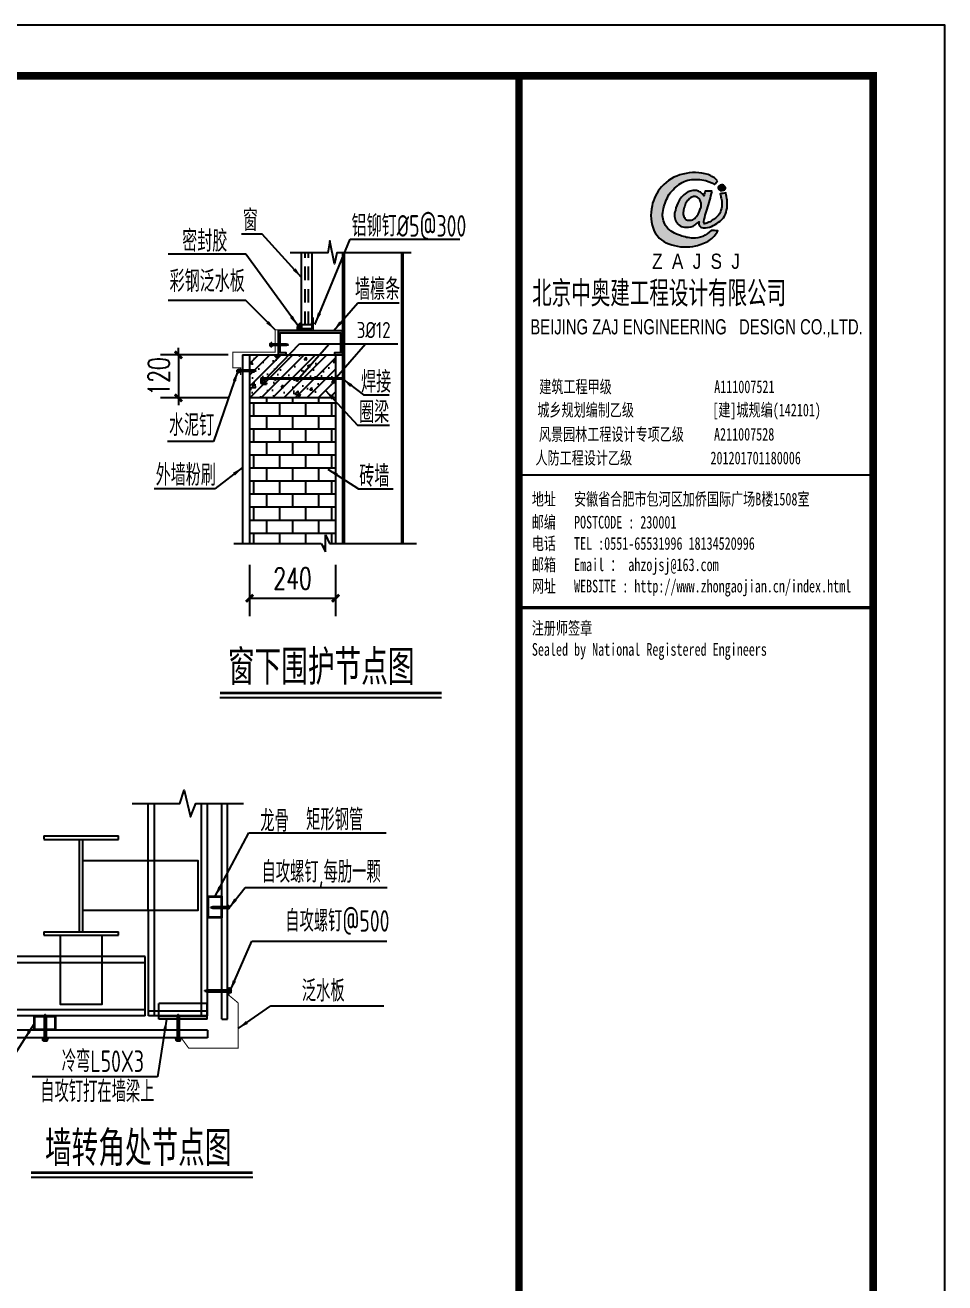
# Model space of a CAD drawing. Extents: x 180850 to 1399066, y 48356 to 327880.
# Drawn here: x 768195 to 793893, y 281864 to 316984 of the extents above; entities that cross this region are included whole.
import ezdxf
from ezdxf.enums import TextEntityAlignment as Align

# ---------------------------------------------------------------- set-up
doc = ezdxf.new("R2010")
doc.units = 0
doc.header["$LTSCALE"] = 1000
doc.linetypes.add('x2', pattern=[1.25, 0.75, -0.5])
for name, color, linetype in [('8', 3, 'Continuous'), ('AXIS', 3, 'Continuous'), ('BOLT', 251, 'Continuous'), ('E_LINE', 7, 'Continuous'), ('GZ', 50, 'Continuous'), ('LT', 181, 'Continuous'), ('PUB_DIM', 3, 'Continuous'), ('PUB_TEXT', 7, 'Continuous'), ('PUB_TITLE', 4, 'Continuous'), ('TEXT', 7, 'Continuous'), ('WINDOW', 4, 'Continuous'), ('图签', 3, 'Continuous')]:
    doc.layers.add(name, color=color, linetype=linetype)
doc.styles.add('_gyy_title_Arial', font='arial.ttf', dxfattribs={"width": 0.7})
doc.styles.add('_gyy_title_ST', font='', dxfattribs={"width": 0.8})
doc.styles.add('_TCH_DIM_T3', font='SIMPLEX', dxfattribs={"width": 0.705882, "bigfont": 'GBCBIG'})
doc.styles.add('C', font='tssdeng.shx', dxfattribs={"height": 3, "bigfont": 'tssdchn.shx'})
doc.styles.add('HZ', font='txt.shx', dxfattribs={"width": 0.8, "bigfont": '000hztxt.shx'})
doc.styles.add('TSSD_Norm', font='tssdeng.shx', dxfattribs={"bigfont": 'hztxt.shx'})
doc.styles.add('标准字体', font='tssdeng.shx', dxfattribs={"width": 0.7, "bigfont": 'tssdchn.shx'})
doc.styles.get('_gyy_title_ST').set_extended_font_data('SimSun')
doc.dimstyles.new('TCH-200-1', dxfattribs={"dimtxt": 595, "dimasz": 200, "dimexe": 500, "dimexo": 600, "dimgap": 252.5, "dimtad": 1, "dimdec": 0, "dimzin": 0, "dimdsep": 46, "dimtxsty": '_TCH_DIM_T3', "dimblk": 'ARCHTICK', "dimcen": 0.09, "dimclrd": 3, "dimclre": 3, "dimclrt": 7, "dimazin": 2, "dimtfac": 1, "dimtdec": 0, "dimtix": 1, "dimtmove": 2, "dimatfit": 3, "dimfxl": 1, "dimtolj": 1, "dimtzin": 0, "dimarcsym": 0})

# ---------------------------------------------------------------- blocks, each defined once
blk = doc.blocks.new('_ArchTick')
at = {"color": 0, "linetype": 'ByBlock', "const_width": 0.4}
blk.add_lwpolyline([(-0.5, -0.5), (0.5, 0.5)], dxfattribs=at)
blk = doc.blocks.new('*X337')
at = {"color": 0}
for p, q in [((903710.7, -307545.5), (903713.7, -307542.6)), ((903710.7, -307554.3), (903716.7, -307548.3)), ((903710.7, -307563.2), (903716.7, -307557.2)), ((903710.7, -307572), (903716.7, -307566)), ((903710.7, -307580.9), (903716.7, -307574.9)), ((903710.7, -307589.7), (903716.7, -307583.7)), ((903710.7, -307598.5), (903716.7, -307592.5)), ((903712.2, -307606), (903716.1, -307602))]:
    blk.add_line(p, q, dxfattribs=at)
blk = doc.blocks.new('AUDIT_I_040821143925-1')
at = {"linetype": 'Continuous', "ltscale": 20, "xscale": -0.899999999919668, "yscale": 0.8999999999068677, "zscale": 0.9, "rotation": 269.9996944201824}
blk.add_blockref('*X337', (276843.2, -813343.8), dxfattribs=at)
blk = doc.blocks.new('GD')
at = {"linetype": 'Continuous', "ltscale": 20}
for p, q in [((0, 1.3), (15, 3.6)), ((0, -1.3), (0, 1.3)), ((15, 3.6), (137.5, 3.6)), ((108.1, -3.6), (108.1, 3.6)), ((137.5, -9.7), (137.5, 9.7)), ((137.5, 9.7), (140.8, 9.7)), ((140.8, -9.7), (140.8, 9.7)), ((148.5, 7.5), (140.8, 7.5)), ((148.5, 3.4), (140.8, 3.4)), ((150, -5.5), (150, 5.4)), ((0, -1.3), (15, -3.6)), ((15, -3.6), (137.5, -3.6)), ((137.5, -9.7), (140.8, -9.7)), ((148.5, -3.4), (140.8, -3.4)), ((148.5, -7.5), (140.8, -7.5))]:
    blk.add_line(p, q, dxfattribs=at)
blk.add_ellipse((148.5, 5.4), major_axis=(0, 2.08), ratio=0.698493, start_param=3.141597, end_param=6.28319, dxfattribs=at)
at = {"linetype": 'Continuous', "ltscale": 20, "extrusion": (0, 0, -1)}
for centre, major_axis, ratio, start_param, end_param in [((148.5, 0), (0, 3.37), 0.429967, -0.000017, 3.141602), ((148.5, -5.5), (0, 2.08), 0.698493, -0.000005, 3.141588)]:
    blk.add_ellipse(centre, major_axis=major_axis, ratio=ratio, start_param=start_param, end_param=end_param, dxfattribs=at)
at = {"layer": 'PUB_TEXT', "xscale": 1.825602383585646, "yscale": 1.341960000107064, "zscale": 1.34196}
blk.add_blockref('AUDIT_I_040821143925-1', (0, 0), dxfattribs=at)
blk = doc.blocks.new('*D432')
at = {"layer": 'AXIS', "color": 3, "lineweight": -2, "transparency": 16777216}
for p, q in [((774467, 301913), (774467, 300481)), ((776867, 301913), (776867, 300481)), ((774467, 300981), (776867, 300981))]:
    blk.add_line(p, q, dxfattribs=at)
at = {"layer": 'Defpoints', "color": 0, "transparency": 16777216}
for p in [(774467, 302513), (776867, 302513), (776867, 300981)]:
    blk.add_point(p, dxfattribs=at)
at = {"layer": 'AXIS', "color": 3, "lineweight": -2, "transparency": 16777216, "xscale": 200, "yscale": 200, "zscale": 200, "rotation": 180}
blk.add_blockref('_ArchTick', (774467, 300981), dxfattribs=at)
at = {"layer": 'AXIS', "color": 3, "lineweight": -2, "transparency": 16777216, "xscale": 200, "yscale": 200, "zscale": 200}
blk.add_blockref('_ArchTick', (776867, 300981), dxfattribs=at)
at = {"layer": 'AXIS', "color": 7, "transparency": 16777216, "insert": (775667, 301531), "char_height": 595, "attachment_point": 5, "style": '_TCH_DIM_T3'}
blk.add_mtext('\\A1;240', dxfattribs=at)
blk = doc.blocks.new('*D433')
at = {"layer": 'AXIS', "color": 3, "lineweight": -2, "transparency": 16777216}
for p, q in [((773867, 307774), (771980, 307774)), ((772480, 307774), (772480, 307974)), ((772480, 307774), (772480, 306575)), ((773867, 306575), (771980, 306575)), ((772480, 306575), (772480, 306375))]:
    blk.add_line(p, q, dxfattribs=at)
at = {"layer": 'Defpoints', "color": 0, "transparency": 16777216}
for p in [(774467, 307774), (772480, 306575), (774467, 306575)]:
    blk.add_point(p, dxfattribs=at)
at = {"layer": 'AXIS', "color": 3, "lineweight": -2, "transparency": 16777216, "xscale": 200, "yscale": 200, "zscale": 200}
for p, rotation in [((772480, 307774), 270), ((772480, 306575), 90)]:
    blk.add_blockref('_ArchTick', p, dxfattribs=dict(at, rotation=rotation))
at = {"layer": 'AXIS', "color": 7, "transparency": 16777216, "insert": (771930, 307174), "char_height": 595, "attachment_point": 5, "rotation": 90, "style": '_TCH_DIM_T3'}
blk.add_mtext('\\A1;120', dxfattribs=at)
blk = doc.blocks.new('MD')
at = {"linetype": 'Continuous', "ltscale": 20}
blk.add_hatch(color=256, dxfattribs=at).paths.add_polyline_path([(8.6, -7.8), (8.6, -2.6), (-13.3, -4.2), (-13.2, 4.1), (8.6, 2.4), (8.6, 7.6, -0.696305)])
blk = doc.blocks.new('$五金$00000002')
at = {"layer": 'E_LINE'}
blk.add_blockref('MD', (-0.4, 0.1, 0), dxfattribs=at)
blk = doc.blocks.new('*U356')
at = {"layer": '8', "color": 7, "linetype": 'Continuous'}
for points in [[(394895, -455903, -43641), (394896, -455916, -43641), (394896, -455889, -43641)], [(394896, -455889, -43641), (394900, -455929, -43641), (394900, -455876, -43641)], [(394896, -455916, -43641), (394896, -455889, -43641), (394900, -455929, -43641)], [(394900, -455876, -43641), (394907, -455941, -43641), (394907, -455865, -43641)], [(394900, -455929, -43641), (394900, -455876, -43641), (394907, -455941, -43641)], [(394907, -455865, -43641), (394915, -455951, -43641), (394915, -455854, -43641)], [(394907, -455941, -43641), (394907, -455865, -43641), (394915, -455951, -43641)], [(394915, -455854, -43641), (394926, -455960, -43641), (394926, -455846, -43641)], [(394915, -455951, -43641), (394915, -455854, -43641), (394926, -455960, -43641)], [(394926, -455846, -43641), (394938, -455966, -43641), (394938, -455839, -43641)], [(394926, -455960, -43641), (394926, -455846, -43641), (394938, -455966, -43641)], [(394938, -455839, -43641), (394950, -455970, -43641), (394950, -455835, -43641)], [(394938, -455966, -43641), (394938, -455839, -43641), (394950, -455970, -43641)], [(394950, -455835, -43641), (394964, -455971, -43641), (394964, -455834, -43641)], [(394950, -455970, -43641), (394950, -455835, -43641), (394964, -455971, -43641)]]:
    blk.add_solid(points, dxfattribs=at)
at = {"layer": '8', "color": 7, "linetype": 'Continuous', "extrusion": (0, 0, -1)}
for points in [[(-394964, -455971, 43641), (-394964, -455834, 43641), (-394977, -455970, 43641)], [(-394964, -455834, 43641), (-394977, -455970, 43641), (-394977, -455835, 43641)], [(-394977, -455970, 43641), (-394977, -455835, 43641), (-394990, -455966, 43641)], [(-394977, -455835, 43641), (-394990, -455966, 43641), (-394990, -455839, 43641)], [(-394990, -455966, 43641), (-394990, -455839, 43641), (-395002, -455960, 43641)], [(-394990, -455839, 43641), (-395002, -455960, 43641), (-395002, -455846, 43641)], [(-395002, -455960, 43641), (-395002, -455846, 43641), (-395012, -455951, 43641)], [(-395002, -455846, 43641), (-395012, -455951, 43641), (-395012, -455854, 43641)], [(-395012, -455951, 43641), (-395012, -455854, 43641), (-395021, -455941, 43641)], [(-395012, -455854, 43641), (-395021, -455941, 43641), (-395021, -455865, 43641)], [(-395021, -455941, 43641), (-395021, -455865, 43641), (-395027, -455929, 43641)], [(-395021, -455865, 43641), (-395027, -455929, 43641), (-395027, -455876, 43641)], [(-395027, -455929, 43641), (-395027, -455876, 43641), (-395031, -455916, 43641)], [(-395027, -455876, 43641), (-395031, -455916, 43641), (-395031, -455889, 43641)], [(-395031, -455916, 43641), (-395031, -455889, 43641), (-395033, -455903, 43641)]]:
    blk.add_solid(points, dxfattribs=at)
blk = doc.blocks.new('*U358')
at = {"layer": '8', "color": 7, "linetype": 'Continuous'}
for points in [[(397347, -455903, -43641), (397348, -455916, -43641), (397348, -455889, -43641)], [(397348, -455889, -43641), (397352, -455929, -43641), (397352, -455876, -43641)], [(397348, -455916, -43641), (397348, -455889, -43641), (397352, -455929, -43641)], [(397352, -455876, -43641), (397358, -455941, -43641), (397358, -455865, -43641)], [(397352, -455929, -43641), (397352, -455876, -43641), (397358, -455941, -43641)], [(397358, -455865, -43641), (397367, -455951, -43641), (397367, -455854, -43641)], [(397358, -455941, -43641), (397358, -455865, -43641), (397367, -455951, -43641)], [(397367, -455854, -43641), (397377, -455960, -43641), (397377, -455846, -43641)], [(397367, -455951, -43641), (397367, -455854, -43641), (397377, -455960, -43641)], [(397377, -455846, -43641), (397389, -455966, -43641), (397389, -455839, -43641)], [(397377, -455960, -43641), (397377, -455846, -43641), (397389, -455966, -43641)], [(397389, -455839, -43641), (397402, -455970, -43641), (397402, -455835, -43641)], [(397389, -455966, -43641), (397389, -455839, -43641), (397402, -455970, -43641)], [(397402, -455835, -43641), (397415, -455971, -43641), (397415, -455834, -43641)], [(397402, -455970, -43641), (397402, -455835, -43641), (397415, -455971, -43641)]]:
    blk.add_solid(points, dxfattribs=at)
at = {"layer": '8', "color": 7, "linetype": 'Continuous', "extrusion": (0, 0, -1)}
for points in [[(-397415, -455971, 43641), (-397415, -455834, 43641), (-397429, -455970, 43641)], [(-397415, -455834, 43641), (-397429, -455970, 43641), (-397429, -455835, 43641)], [(-397429, -455970, 43641), (-397429, -455835, 43641), (-397442, -455966, 43641)], [(-397429, -455835, 43641), (-397442, -455966, 43641), (-397442, -455839, 43641)], [(-397442, -455966, 43641), (-397442, -455839, 43641), (-397454, -455960, 43641)], [(-397442, -455839, 43641), (-397454, -455960, 43641), (-397454, -455846, 43641)], [(-397454, -455960, 43641), (-397454, -455846, 43641), (-397464, -455951, 43641)], [(-397454, -455846, 43641), (-397464, -455951, 43641), (-397464, -455854, 43641)], [(-397464, -455951, 43641), (-397464, -455854, 43641), (-397473, -455941, 43641)], [(-397464, -455854, 43641), (-397473, -455941, 43641), (-397473, -455865, 43641)], [(-397473, -455941, 43641), (-397473, -455865, 43641), (-397479, -455929, 43641)], [(-397473, -455865, 43641), (-397479, -455929, 43641), (-397479, -455876, 43641)], [(-397479, -455929, 43641), (-397479, -455876, 43641), (-397483, -455916, 43641)], [(-397479, -455876, 43641), (-397483, -455916, 43641), (-397483, -455889, 43641)], [(-397483, -455916, 43641), (-397483, -455889, 43641), (-397484, -455903, 43641)]]:
    blk.add_solid(points, dxfattribs=at)
blk = doc.blocks.new('*U357')
at = {"layer": '8', "color": 7, "linetype": 'Continuous'}
for points in [[(392945, -455903, -43641), (392947, -455916, -43641), (392947, -455889, -43641)], [(392947, -455889, -43641), (392951, -455929, -43641), (392951, -455876, -43641)], [(392947, -455916, -43641), (392947, -455889, -43641), (392951, -455929, -43641)], [(392951, -455876, -43641), (392957, -455941, -43641), (392957, -455864, -43641)], [(392951, -455929, -43641), (392951, -455876, -43641), (392957, -455941, -43641)], [(392957, -455864, -43641), (392966, -455951, -43641), (392966, -455854, -43641)], [(392957, -455941, -43641), (392957, -455864, -43641), (392966, -455951, -43641)], [(392966, -455854, -43641), (392976, -455960, -43641), (392976, -455846, -43641)], [(392966, -455951, -43641), (392966, -455854, -43641), (392976, -455960, -43641)], [(392976, -455846, -43641), (392988, -455966, -43641), (392988, -455839, -43641)], [(392976, -455960, -43641), (392976, -455846, -43641), (392988, -455966, -43641)], [(392988, -455839, -43641), (393001, -455970, -43641), (393001, -455835, -43641)], [(392988, -455966, -43641), (392988, -455839, -43641), (393001, -455970, -43641)], [(393001, -455835, -43641), (393014, -455971, -43641), (393014, -455834, -43641)], [(393001, -455970, -43641), (393001, -455835, -43641), (393014, -455971, -43641)]]:
    blk.add_solid(points, dxfattribs=at)
at = {"layer": '8', "color": 7, "linetype": 'Continuous', "extrusion": (0, 0, -1)}
for points in [[(-393014, -455971, 43641), (-393014, -455834, 43641), (-393028, -455970, 43641)], [(-393014, -455834, 43641), (-393028, -455970, 43641), (-393028, -455835, 43641)], [(-393028, -455970, 43641), (-393028, -455835, 43641), (-393040, -455966, 43641)], [(-393028, -455835, 43641), (-393040, -455966, 43641), (-393040, -455839, 43641)], [(-393040, -455966, 43641), (-393040, -455839, 43641), (-393052, -455960, 43641)], [(-393040, -455839, 43641), (-393052, -455960, 43641), (-393052, -455846, 43641)], [(-393052, -455960, 43641), (-393052, -455846, 43641), (-393063, -455951, 43641)], [(-393052, -455846, 43641), (-393063, -455951, 43641), (-393063, -455854, 43641)], [(-393063, -455951, 43641), (-393063, -455854, 43641), (-393071, -455941, 43641)], [(-393063, -455854, 43641), (-393071, -455941, 43641), (-393071, -455864, 43641)], [(-393071, -455941, 43641), (-393071, -455864, 43641), (-393078, -455929, 43641)], [(-393071, -455864, 43641), (-393078, -455929, 43641), (-393078, -455876, 43641)], [(-393078, -455929, 43641), (-393078, -455876, 43641), (-393082, -455916, 43641)], [(-393078, -455876, 43641), (-393082, -455916, 43641), (-393082, -455889, 43641)], [(-393082, -455916, 43641), (-393082, -455889, 43641), (-393083, -455903, 43641)]]:
    blk.add_solid(points, dxfattribs=at)
blk = doc.blocks.new('dd')
at = {"layer": '图签'}
h = blk.add_hatch(color=5, dxfattribs=at)
h.set_gradient(color1=(0, 0, 255), color2=(36, 36, 255), one_color=1, tint=0.57)
h.paths.add_polyline_path([(452, 1270, -0.093206), (531, 1562, -0.136321), (716, 1807, -0.161039), (988, 1948, -0.108591), (1307, 1935, -0.049497), (1479, 1861, 0.062627), (1539, 1932, 0.094388), (1351, 2056, 0.136326), (854, 2062, 0.161722), (430, 1810, 0.133661), (243, 1435, 0.158414), (286, 937, 0.22517), (632, 669, 0.138663), (1107, 646, 0.074676), (1375, 753, 0.125344), (1543, 944, 0.006312), (1413, 948, -0.090385), (1244, 833, -0.096745), (1053, 797, -0.073845), (803, 850, -0.140868), (530, 1020, -0.160753)])
h = blk.add_hatch(color=5, dxfattribs=at)
h.set_gradient(color1=(0, 0, 255), color2=(36, 36, 255), one_color=1, tint=0.57)
h.paths.add_polyline_path([(1306, 1289, 0.011169), (1334, 1370, 0.005807), (1431, 1724, 0.01105), (1292, 1724, 0.016796), (1267, 1634, 0.125943), (1203, 1704, 0.083806), (1120, 1739, 0.082879), (1047, 1739, -0.008503), (952, 1710, 0.060057), (844, 1628, 0.086078), (774, 1532, 0.099424), (705, 1347, 0.12153), (690, 1225, 0.102644), (719, 1122, 0.056648), (797, 1042, 0.092914), (913, 1013, 0.194578), (1098, 1064, -0.002562), (1175, 1122, 0.064354), (1167, 1068, 0.172385), (1207, 1017, 0.105458), (1300, 1002, 0.086567), (1454, 1046, 0.047674), (1592, 1136, 0.166359), (1692, 1274, 0.096748), (1728, 1431, 0.03151), (1728, 1548, 0.041815), (1700, 1691, 0.007654), (1588, 1673, -0.009919), (1610, 1585, -0.068269), (1624, 1482, -0.105336), (1605, 1352, -0.14652), (1528, 1223, -0.070486), (1434, 1151, -0.077937), (1341, 1103, -0.127098), (1272, 1084, -0.114215), (1267, 1129, -0.007609)])
h.paths.add_polyline_path([(865, 1245, -0.099994), (863, 1328, -0.050974), (888, 1427, -0.120527), (938, 1529, -0.043888), (1002, 1595, -0.08446), (1063, 1619, -0.147309), (1127, 1607, -0.037474), (1177, 1572, -0.06931), (1209, 1507, -0.067662), (1213, 1431, -0.02676), (1211, 1413, 0.017209), (1183, 1329, -0.048815), (1120, 1223, -0.139096), (1046, 1163, -0.097991), (944, 1153, -0.085394), (909, 1169, -0.149141)], flags=16)
h = blk.add_hatch(color=1, dxfattribs=at)
h.set_gradient(color1=(255, 0, 0), color2=(255, 0, 0), tint=0.57)
h.paths.add_polyline_path([(1557, 1818, 0.386553), (1564, 1757, 0.170676), (1604, 1736, 0.082224), (1657, 1743, 0.087509), (1686, 1766, 0.264235), (1694, 1804, 0.244333), (1636, 1850, 0.30271)])
blk.add_lwpolyline([(1539, 1932, 0.094388), (1351, 2056, 0.136326), (854, 2062, 0.161722), (430, 1810, 0.133661), (243, 1435, 0.158414), (286, 937, 0.22517), (632, 669, 0.138663), (1107, 646, 0.074676), (1375, 753, 0.125344), (1543, 944, 0.006312), (1413, 948, -0.090385), (1244, 833, -0.096745), (1053, 797, -0.073845), (803, 850, -0.140868), (530, 1020, -0.160753), (452, 1270, -0.093206), (531, 1562, -0.136321), (716, 1807, -0.161039), (988, 1948, -0.108591), (1307, 1935, -0.049497), (1479, 1861, 0.062627)], format="xyb", close=True, dxfattribs=at)
for points in [[(1431, 1724, 0.011041), (1292, 1724, 0.016796), (1267, 1634, 0.125943), (1203, 1704, 0.083806), (1120, 1739, 0.082879), (1047, 1739, -0.008503), (952, 1710, 0.060057), (844, 1628, 0.086078), (774, 1532, 0.099424), (705, 1347, 0.12153), (690, 1225, 0.102644), (719, 1122, 0.056648), (797, 1042, 0.092914), (913, 1013, 0.194578), (1098, 1064, -0.002562), (1175, 1122, 0.064354), (1167, 1068, 0.172385), (1207, 1017, 0.105458), (1300, 1002, 0.086567), (1454, 1046, 0.047674), (1592, 1136, 0.166359), (1692, 1274, 0.096748), (1728, 1431, 0.03151), (1728, 1548, 0.041815), (1700, 1691, 0.007654), (1588, 1673, -0.009919), (1610, 1585, -0.068269), (1624, 1482, -0.105336), (1605, 1352, -0.14652), (1528, 1223, -0.070486), (1434, 1151, -0.077937), (1341, 1103, -0.127098), (1272, 1084, -0.114215), (1267, 1129, -0.007609), (1306, 1289, 0.011169), (1334, 1370, 0.005782), (1430, 1722, 0.069025)], [(1694, 1804, 0.243958), (1636, 1850, 0.303117), (1557, 1818, 0.386553), (1564, 1757, 0.170676), (1604, 1736, 0.082224), (1657, 1743, 0.087509), (1686, 1766, 0.264235), (1694, 1804, -7.823139)], [(1213, 1431, 0.067662), (1209, 1507, 0.06931), (1177, 1572, 0.037474), (1127, 1607, 0.147309), (1063, 1619, 0.08446), (1002, 1595, 0.043888), (938, 1529, 0.120527), (888, 1427, 0.050974), (863, 1328, 0.099994), (865, 1245, 0.149141), (909, 1169, 0.085394), (944, 1153, 0.097991), (1046, 1163, 0.139096), (1120, 1223, 0.048815), (1183, 1329, -0.017209), (1211, 1413, 0.02676), (1213, 1431, 0.441273)]]:
    blk.add_lwpolyline(points, format="xyb", dxfattribs=at)
at = {"insert": (246, 492), "char_height": 300, "width": 8000, "attachment_point": 1, "style": 'HZ'}
blk.add_mtext('{\\fArial|b0|i0|c0|p32;Z  A  J  S  J}', dxfattribs=at)

msp = doc.modelspace()

# ---------------------------------------------------------------- hatches: boundary and pattern name
at = {"ltscale": 30}
h = msp.add_hatch(dxfattribs=at)
h.set_pattern_fill('AN31C', color=8, scale=1125, style=0)
h.set_pattern_definition([(45, (219290.3, 265602.54), (-159.09903, 159.09903), []), (50, (219290.3, 265602.54), (806.9177, -70.59615), [84.375, -928.125]), (355, (219290.3, 265602.5), (-156.0953, 846.2162), [67.5, -742.5]), (100.4514, (219357.5, 265596.66), (650.823, 775.6195), [71.7077, -788.7849]), (46.1842, (219290.3, 265827.5), (1200.6462, -186.2089), [126.5625, -1392.1875]), (96.6356, (219390.3, 265812), (1051.4955, 1095.8826), [107.5616, -1183.177]), (351.1842, (219290.3, 265827.5), (1051.4947, 1095.8834), [101.25, -1113.75]), (21, (219402.8, 265771.3), (671.5204, -452.94625), [84.375, -928.125]), (326, (219402.8, 265771.3), (273.7297, 815.7938), [67.5, -742.5]), (71.4514, (219458.75, 265733.54), (945.2505, 362.8468), [71.7077, -788.7849]), (37.5, (219290.3, 265602.54), (13.67984, 374.50559), [0, -733.5, 0, -753.75, 0, -745.3125]), (7.5, (219290.3, 265602.54), (295.95323, 443.71318), [0, -429.75, 0, -716.625, 0, -284.0625]), (327.5, (219039.42, 265602.54), (600.55024, -25.37423), [0, -281.25, 0, -877.5, 0, -1164.375]), (317.5, (218926.9, 265602.54), (656.08444, 112.6181), [0, -365.625, 0, -582.75, 0, -826.875])])
h.paths.add_polyline_path([(776866.85, 307774.25), (776816.86, 307774.25), (776616.91, 307774.25), (775217.26, 307774.25), (775167.27, 307774.25), (774467.45, 307774.25), (774467.45, 306574.55), (776866.85, 306574.55)])
at = {"layer": 'AXIS'}
msp.add_hatch(color=256, dxfattribs=at).paths.add_polyline_path([(775917.09, 308616.13), (775917.09, 308660.3, 0.53275391), (775808.36, 308477.04), (775917.09, 308477.04), (775917.09, 308516.07)])
at = {"layer": 'BOLT'}
h = msp.add_hatch(dxfattribs=at)
h.set_pattern_fill('AR-B816', color=256, scale=300, style=0)
h.set_pattern_definition([(0, (254162.24, 395603.52), (0, 363.9312), []), (90, (254162.24, 395603.52), (-363.9312, 363.9312), [363.9312, -363.9312])])
h.paths.add_polyline_path([(776583.17, 302753.41), (776703.14, 302513.47), (776866.85, 302513.47), (776866.85, 306574.55), (774467.45, 306574.55), (774467.45, 302513.47), (776463.2, 302513.47), (776583.17, 302273.53)])

# ---------------------------------------------------------------- linework, layer by layer
at = {"color": 0, "ltscale": 30}
for p, q in [((777066.8, 310630.56), (777066.8, 302513.47)), ((777107.46, 310630.56), (777107.46, 302513.47)), ((778711.2, 310630.56), (778711.2, 302513.47)), ((778749.74, 310630.56), (778749.74, 302513.47)), ((774267.5, 307774.25), (774267.5, 302513.47)), ((774467.45, 307774.25), (774467.45, 302513.47)), ((776866.85, 307774.25), (776866.85, 302513.47)), ((777066.8, 307774.25), (777066.8, 302513.47)), ((774089.41, 307330.31), (774555.19, 307330.31)), ((776866.85, 306574.55), (774467.45, 306574.55)), ((776583.17, 302753.41), (776703.14, 302513.47)), ((776583.17, 302273.53), (776583.17, 302753.41)), ((774029.21, 302513.47), (776463.2, 302513.47)), ((776463.2, 302513.47), (776583.17, 302273.53)), ((776703.14, 302513.47), (779130.37, 302513.47))]:
    msp.add_line(p, q, dxfattribs=at)
at = {"linetype": 'ByBlock'}
msp.add_line((774267.5, 307774.25), (777066.8, 307774.25), dxfattribs=at)
for p, q in [((773694.39, 289231.15), (773694.39, 295248.99)), ((773849.84, 289231.15), (773849.84, 295248.99)), ((773694.39, 289231.15), (773849.84, 289231.15)), ((773288.68, 288918.79), (766897.58, 288918.79)), ((773288.68, 288701.27), (766897.58, 288701.27)), ((773288.68, 288918.79), (773288.68, 288701.27))]:
    msp.add_line(p, q)
at = {"color": 3}
for p, q in [((773277.38, 289664.69), (771935.07, 289664.69)), ((771935.07, 289226.74), (771935.07, 289664.69)), ((773277.38, 289226.89), (773277.38, 289664.69)), ((773277.38, 289302.88), (771935.07, 289302.73)), ((773277.38, 289226.89), (771935.07, 289226.74))]:
    msp.add_line(p, q, dxfattribs=at)
msp.add_lwpolyline([(778983.81, 310630.56), (776903.77, 310630.56), (776837.95, 310317.82), (776707.86, 310964.77), (776650.38, 310630.56), (775604.76, 310630.56)])
at = {"color": 1, "const_width": 30}
for points in [[(776250.15, 308821.88), (776250.15, 308477.04), (775179, 308477.04), (775179, 307853.75), (773996.32, 307853.75), (773996.32, 307415.03), (774218.13, 307415.03), (774218.13, 307213.87)], [(772389.46, 288684.97), (772570.42, 288684.97), (772763.45, 288419.37), (774143.81, 288419.37), (774143.81, 289683.02), (773866.33, 289912.39), (773866.33, 290117.62)]]:
    msp.add_lwpolyline(points, dxfattribs=at)
at = {"layer": '8', "color": 7, "linetype": 'Continuous'}
for p, q in [((774783.03, 307096.88), (774783.03, 307000.05)), ((774783.03, 307096.88), (774783.03, 307000.05)), ((774814.53, 307065.38), (774814.53, 307031.55)), ((774814.53, 307065.38), (774814.53, 307031.55)), ((774820.83, 307134.68), (777066.8, 307134.67)), ((774820.83, 306962.25), (774939.2, 306962.25)), ((774820.83, 306962.25), (774939.2, 306962.25)), ((774852.33, 307103.18), (777066.8, 307103.17)), ((774852.33, 306993.75), (774939.2, 306993.75)), ((774852.33, 306993.75), (774939.2, 306993.75)), ((774939.2, 306993.75), (774939.2, 306962.25)), ((774939.2, 306993.75), (774939.2, 306962.25))]:
    msp.add_line(p, q, dxfattribs=at)
at = {"layer": '8', "color": 1, "linetype": 'Continuous', "ltscale": 0.2}
msp.add_line((773294.82, 289450.57), (771637.48, 289450.77), dxfattribs=at)
at = {"layer": '8', "color": 7, "linetype": 'Continuous'}
for centre in [(774881.95, 307070.41), (774881.95, 307070.41), (775795.05, 307070.41), (775795.05, 307070.41), (776824.71, 307070.41), (776824.71, 307070.41)]:
    msp.add_circle(centre, 28.85, dxfattribs=at)
for centre, start, end in [((774820.83, 307096.88), 90, 180), ((774820.83, 307096.88), 90, 180), ((774820.83, 307000.05), 180, 270), ((774820.83, 307000.05), 180, 270), ((774852.33, 307065.38), 90, 180), ((774852.33, 307065.38), 90, 180), ((774852.33, 307031.55), 180, 270), ((774852.33, 307031.55), 180, 270)]:
    msp.add_arc(centre, 37.8, start, end, dxfattribs=at)
at = {"layer": 'AXIS'}
for p, q in [((775917.09, 308516.07), (775917.09, 308477.04)), ((775856.74, 308087.03, -32730.47), (778607.05, 308087.03, -32730.47)), ((776832.35, 307078.26), (777704.63, 308087.03, -32730.47))]:
    msp.add_line(p, q, dxfattribs=at)
msp.add_arc((775924.31, 308532.13), 128.37, 93.226463, 205.413, dxfattribs=at)
at = {"layer": 'GZ'}
for p, q in [((768716.98, 294341.7), (770799.41, 294341.7)), ((768718.28, 294342.48), (768718.28, 294251.93)), ((770806.98, 294244.38), (770806.98, 294342.48)), ((768716.98, 294247.95), (770799.41, 294247.95)), ((769711.32, 291666.87), (769711.32, 294247.95)), ((769805.07, 291666.87), (769805.07, 294247.95)), ((768716.98, 291666.87), (770799.41, 291666.87)), ((768716.98, 291666.87), (768716.98, 291573.12)), ((768716.98, 291573.12), (770799.41, 291573.12)), ((770806.98, 291569.54), (770806.98, 291667.64))]:
    msp.add_line(p, q, dxfattribs=at)
for points in [[(769805.07, 293657.63), (773017.46, 293657.63), (773017.46, 292258.41), (769805.07, 292258.41)], [(769179.41, 291573.12), (770336.98, 291573.12), (770336.98, 289635.13), (769179.41, 289635.13)]]:
    msp.add_lwpolyline(points, close=True, dxfattribs=at)
at = {"layer": 'LT'}
for p, q in [((771637.48, 289318.27), (771636.48, 295248.99)), ((771810.13, 289318.25), (771809.12, 295248.99)), ((773122.15, 289318.09), (773121.17, 295248.99)), ((773294.82, 289318.07), (773293.81, 295248.99)), ((771546.21, 290975.62), (766897.58, 290976.38)), ((771546.23, 290802.98), (766897.58, 290803.74)), ((771546.42, 289318.27), (771546.21, 290975.62)), ((771546.4, 289490.92), (766897.58, 289491.68)), ((771546.42, 289318.28), (766897.58, 289319.04)), ((773294.82, 289318.07), (771637.48, 289318.27))]:
    msp.add_line(p, q, dxfattribs=at)
for points in [[(777066.8, 307774.25), (777066.8, 308449.19), (775266.98, 308449.19), (775266.98, 307774.25), (775491.96, 307774.25), (775491.96, 307830.5), (775323.22, 307830.5), (775323.22, 308392.94), (777010.55, 308392.94), (777010.55, 307830.5), (776841.82, 307830.5), (776841.82, 307774.25)], [(773294.39, 292658.34), (773694.39, 292658.34), (773694.39, 292058.34), (773294.39, 292058.34)], [(773314.39, 292638.34), (773674.39, 292638.34), (773674.39, 292078.34), (773314.39, 292078.34)], [(769044.65, 289318.79), (769044.65, 288918.79), (768444.65, 288918.79), (768444.65, 289318.79)], [(769024.65, 289298.79), (769024.65, 288938.79), (768464.65, 288938.79), (768464.65, 289298.79)]]:
    msp.add_lwpolyline(points, close=True, dxfattribs=at)
msp.add_lwpolyline([(771186.48, 295248.99), (771636.48, 295248.99), (772521.16, 295248.99), (772641.16, 295623.99), (772818.63, 294874.93), (772965.16, 295248.99), (773849.84, 295248.99), (774299.84, 295248.99)], dxfattribs=at)
at = {"layer": 'PUB_DIM'}
for p, q in [((774884.76, 307070.69), (775856.74, 308087.03, -32730.47)), ((775797.87, 307070.68), (776685.26, 308087.03, -32730.47))]:
    msp.add_line(p, q, dxfattribs=at)
at = {"layer": 'PUB_TEXT', "color": 3}
for p, q in [((773638.32, 298209.94), (779833.02, 298209.94)), ((768362.3, 284815.26), (774557, 284815.26))]:
    msp.add_line(p, q, dxfattribs=at)
at = {"layer": 'PUB_TEXT', "color": 3, "const_width": 70.88}
for points in [[(773638.32, 298336.68), (779833.02, 298336.68)], [(768362.3, 284942), (774557, 284942)]]:
    msp.add_lwpolyline(points, dxfattribs=at)
at = {"layer": 'PUB_TITLE'}
msp.add_line((781993.53, 304424.06), (791892.51, 304424.06), dxfattribs=at)
msp.add_lwpolyline([(675092.51, 232984.16), (793892.51, 232984.16), (793892.51, 316984.16), (675092.51, 316984.16)], close=True, dxfattribs=at)
at = {"layer": 'PUB_TITLE', "const_width": 212.12}
for points in [[(677912.82, 234398.34), (677912.82, 315569.98), (791892.51, 315569.98), (791892.51, 234398.34)], [(781993.53, 315569.98), (791892.51, 315569.98), (791892.51, 234398.34), (781993.53, 234398.34)]]:
    msp.add_lwpolyline(points, close=True, dxfattribs=at)
at = {"layer": 'PUB_TITLE', "const_width": 98.99}
msp.add_lwpolyline([(781993.53, 300718.41), (791892.51, 300718.41)], dxfattribs=at)
at = {"layer": 'WINDOW'}
for p, q in [((775917.09, 308616.13), (775917.09, 310630.56)), ((776217.01, 308616.13), (776217.01, 310630.56))]:
    msp.add_line(p, q, dxfattribs=at)
at = {"layer": 'WINDOW', "color": 4, "linetype": 'x2', "ltscale": 0.5}
for p, q in [((776017.06, 308616.13), (776017.06, 310630.56)), ((776117.04, 308616.13), (776117.04, 310604.14))]:
    msp.add_line(p, q, dxfattribs=at)
at = {"layer": 'WINDOW'}
msp.add_lwpolyline([(775917.09, 308516.07), (776217.01, 308516.07), (776217.01, 308616.13), (775917.09, 308616.13)], close=True, dxfattribs=at)

# ---------------------------------------------------------------- block references
at = {"yscale": 5.624437499995111, "zscale": 5.624437499999999}
for name, p, xscale in [('$五金$00000002', (776250.15, 308649.46), 5.624437499995111), ('GD', (775548.83, 308058.09), -3.374662497866666)]:
    msp.add_blockref(name, p, dxfattribs=dict(at, xscale=xscale))
at = {"color": 0, "ltscale": 30, "xscale": -3.374662497866666, "yscale": 5.624437499995111, "zscale": 5.624437499999999}
msp.add_blockref('GD', (774640.72, 307330.31), dxfattribs=at)
at = {"layer": '8', "color": 7, "linetype": 'Continuous', "xscale": 0.42, "yscale": 0.42, "zscale": 0.42}
for name, p in [('*U357', (609813.53, 498549.52, 18329.06)), ('*U356', (609910.24, 498549.52, 18329.06)), ('*U356', (609910.24, 498549.52, 18329.06)), ('*U358', (609910.24, 498549.52, 18329.06)), ('*U358', (609910.24, 498549.52, 18329.06))]:
    msp.add_blockref(name, p, dxfattribs=at)
at = {"layer": 'PUB_TEXT'}
for p, xscale, yscale, zscale in [((773385.76, 292348.63), 3.374662497866666, 5.624437499995111, 5.624437499999999), ((773219.11, 290019.35), 4.859513996927999, 8.099189999992959, 8.099189999999998)]:
    msp.add_blockref('GD', p, dxfattribs=dict(at, xscale=xscale, yscale=yscale, zscale=zscale))
at = {"layer": 'PUB_TEXT', "xscale": 4.859513996927999, "yscale": 8.099189999992959, "zscale": 8.099189999999998, "rotation": 270.0000000000087}
for p in [(768754.98, 289353.24), (772473.91, 289353.24)]:
    msp.add_blockref('GD', p, dxfattribs=at)
at = {"layer": '图签', "xscale": 1.414139999943435, "yscale": 1.414139999943435, "zscale": 1.414139999943435}
msp.add_blockref('dd', (785367.1, 309907.24), dxfattribs=at)

# ---------------------------------------------------------------- texts
at = {"color": 1, "insert": (782361.73, 309846.28), "char_height": 718.1993, "width": 9393.6358, "attachment_point": 1, "style": 'HZ'}
msp.add_mtext('北京中奥建工程设计有限公司', dxfattribs=at)
at = {"layer": 'PUB_TEXT', "style": 'C', "width": 0.8}
msp.add_text('3%%c12', height=450, dxfattribs=at).set_placement((777460.32, 308246.16, -32730.47))
at = {"layer": 'PUB_TITLE', "width": 0.7}
for s, height, style, p in [('BEIJING ZAJ ENGINEERING   DESIGN CO.,LTD.', 424.2416, '_gyy_title_Arial', (786954.61, 308349.06)), ('建筑工程甲级                 A111007521             ', 353.5346, '_gyy_title_ST', (786940.4, 306710.73)), ('城乡规划编制乙级             [建]城规编(142101)', 353.5346, '_gyy_title_ST', (786468.31, 306062.11)), ('风景园林工程设计专项乙级     A211007528           ', 353.5346, '_gyy_title_ST', (786764.41, 305383.92)), ('人防工程设计乙级             201201701180006', 353.5346, '_gyy_title_ST', (786161.53, 304722.3))]:
    msp.add_text(s, height=height, dxfattribs=dict(at, style=style)).set_placement(p, align=Align.CENTER)
at = {"layer": 'PUB_TITLE', "style": '_gyy_title_ST', "width": 0.7}
for s, height, p in [('地址   安徽省合肥市包河区加侨国际广场B楼1508室', 353.5346, (782351.36, 303573.72)), ('邮编   POSTCODE : 230001', 353.5346, (782351.36, 302927.96)), ('电话   TEL :0551-65531996 18134520996', 353.5346, (782351.36, 302334.02)), ('邮箱   Email ： ahzojsj@163.com', 353.5346, (782351.36, 301740.09)), ('网址   WEBSITE : http://www.zhongaojian.cn/index.html', 353.5346, (782351.36, 301142.65)), ('注册师签章', 353.535, (782351.36, 299968.92)), ('Sealed by National Registered Engineers', 353.5346, (782353.28, 299374.98))]:
    msp.add_text(s, height=height, dxfattribs=at).set_placement(p)
at = {"layer": 'TEXT'}
for s, height, style, width, p in [('窗', 600, 'TSSD_Norm', 0.7, (774278.56, 311233.39)), ('铝铆钉%%C5@300', 600, 'TSSD_Norm', 0.7, (777316.59, 311079.12)), ('密封胶', 600, 'TSSD_Norm', 0.7, (772585.22, 310659.08)), ('彩钢泛水板', 600, 'TSSD_Norm', 0.7, (772232.37, 309534.68)), ('墙檩条', 600, 'TSSD_Norm', 0.7, (777412.36, 309311.18)), ('焊接', 600, 'TSSD_Norm', 0.7, (777581.62, 306723.53)), ('圈梁', 600, 'TSSD_Norm', 0.7, (777526.76, 305875.5)), ('水泥钉', 600, 'TSSD_Norm', 0.7, (772215.14, 305514.12)), ('外墙粉刷', 600, 'TSSD_Norm', 0.7, (771844.4, 304121.55)), ('砖墙', 600, 'TSSD_Norm', 0.7, (777532.46, 304091.08)), ('窗下围护节点图', 980, 'C', 0.8, (773861.59, 298562.7, -15046.45)), ('龙骨', 600, '标准字体', 0.7, (774766.89, 294460.96)), ('矩形钢管', 600, '标准字体', 0.7, (776045.37, 294497.25)), ('自攻螺钉,每肋一颗', 600, '标准字体', 0.7, (774800.49, 293038.41)), ('自攻螺钉@500', 600, '标准字体', 0.7, (775462.55, 291670.15)), ('泛水板', 600, '标准字体', 0.7, (775925.25, 289718.15)), ('冷弯L50X3', 600, '标准字体', 0.7, (769218.84, 287752.84)), ('自攻钉打在墙梁上', 600, '标准字体', 0.7, (768618.23, 286908.83)), ('墙转角处节点图', 980, 'C', 0.8, (768748.5, 285125.99, -15046.45))]:
    msp.add_text(s, height=height, dxfattribs=dict(at, style=style, width=width)).set_placement(p)

# ---------------------------------------------------------------- dimensions: what is measured, and where the dimension line sits
at = {"layer": 'AXIS'}
for p1, p2, distance, text, picture, middle in [((774467.45, 307774.25), (774467.45, 306574.55), -1987.66, '120', '*D433', (771929.79, 307174.4)), ((774467.44, 302513.47), (776866.84, 302513.47), -1532.82, '240', '*D432', (775667.14, 301530.65))]:
    dim = msp.add_aligned_dim(p1=p1, p2=p2, distance=distance, text=text, dimstyle='TCH-200-1', dxfattribs=at)
    dim.commit()
    dim.dimension.update_dxf_attribs({"geometry": picture, "text_midpoint": middle})

# ---------------------------------------------------------------- leaders
for points in [[(775917.09, 309942.13), (774819.9, 311142.98), (774240.19, 311142.98)], [(776303.72, 308661.8), (777276.72, 311010.27), (780344.84, 311010.27)], [(775813.91, 308597.63), (774360.98, 310588.2), (772189.77, 310588.2)], [(775179, 308477.04), (774360.98, 309296.75), (772189.77, 309296.75)], [(776811.63, 308449.19), (777486.2, 309233.75), (778646.34, 309233.75)], [(774139.42, 307330.3), (773459.95, 305360.37), (772174.29, 305360.37)], [(777066.8, 307103.17), (777646.63, 306656.92), (778365.34, 306656.92)], [(776589.79, 306783.98), (777476.92, 305812.98), (778376.12, 305812.98)], [(774267.5, 304628.92), (773494.43, 304035.9), (771803.73, 304035.9)], [(776652.95, 304589.17), (777509.91, 304035.9), (778478.32, 304035.9)], [(773494.39, 292638.34), (774441.68, 294429.94), (778281.36, 294429.94)], [(773887.06, 292329.65), (774338.56, 292898.97), (778310.41, 292898.97)], [(773922.32, 290021.04), (774530.19, 291400.79), (778302.9, 291400.79)], [(774143.81, 288966.17), (775062.54, 289598.92), (778215.83, 289598.92)], [(768444.65, 289095.89), (767629.15, 287812.4), (765453.37, 287812.4)], [(772149.28, 289226.77), (771893.63, 287620.97), (768391.76, 287620.97)]]:
    msp.add_leader(points, dimstyle='TCH-200-1', override={"dimasz": 300}, dxfattribs=at)

doc.saveas('drawing.dxf')
